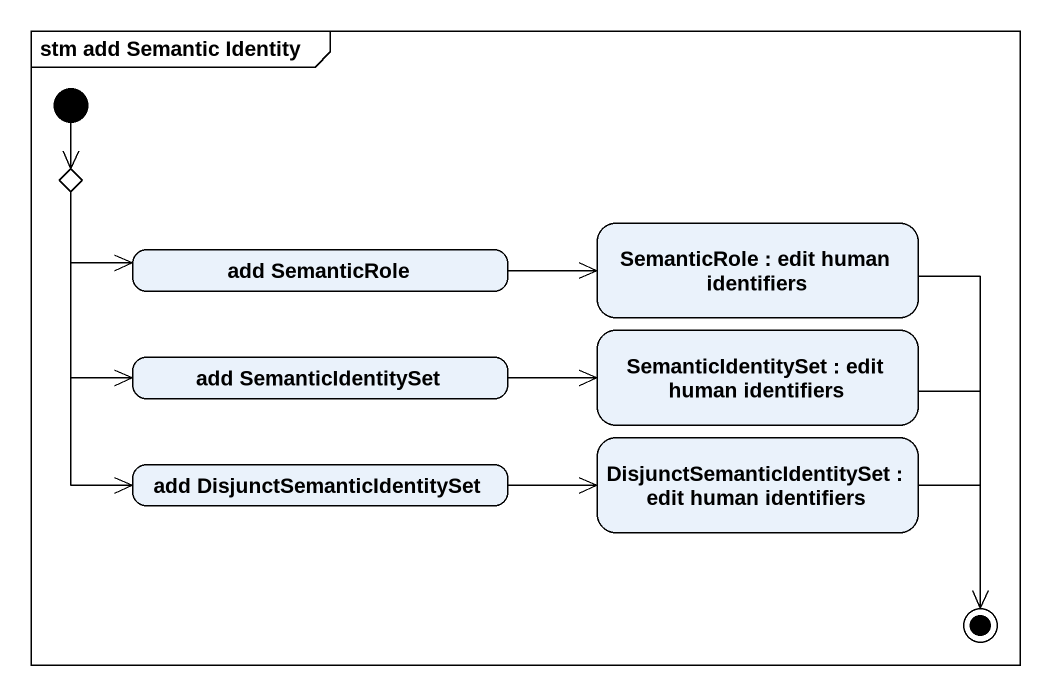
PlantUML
@startuml
mainframe stm add Semantic Identity
hide empty description
state choice1 <<choice>>
state "add SemanticRole" as add_SemanticRole
state "SemanticRole : edit human identifiers" as SemanticRole
state "add SemanticIdentitySet" as add_SemanticIdentitySet
state "SemanticIdentitySet : edit human identifiers" as SemanticIdentitySet
state "add DisjunctSemanticIdentitySet" as add_DisjunctSemanticIdentity
state "DisjunctSemanticIdentitySet : edit human identifiers" as DisjunctSemanticIdentitySet
[*] --> choice1
choice1 -right-> add_SemanticRole
choice1 --> add_SemanticIdentitySet
choice1 --> add_DisjunctSemanticIdentity
add_SemanticRole -right-> SemanticRole
add_SemanticIdentitySet -right-> SemanticIdentitySet
add_DisjunctSemanticIdentity -right-> DisjunctSemanticIdentitySet
SemanticRole --> [*]
SemanticIdentitySet --> [*]
DisjunctSemanticIdentitySet --> [*]
@enduml
